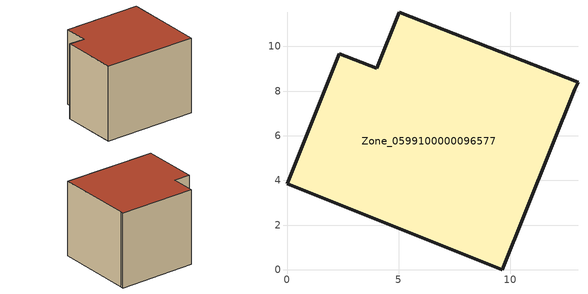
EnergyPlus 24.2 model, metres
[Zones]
Zone_0599100000096577
 floor ground (C_G): 2.34,9.68 4.01,9.02 5.02,11.53 13.03,8.4 12.89,8.08 9.65,0 0,3.85 z0
 wall outside (C_F): 2.34,9.68 0,3.85 9.65,0 12.89,8.08 13.03,8.4 5.02,11.53 4.01,9.02 2.34,9.68 z0:8.27
 roof outside (C_R): 4.01,9.02 2.34,9.68 0,3.85 9.65,0 12.89,8.08 13.03,8.4 5.02,11.53 z8.27
[BUILDING]
Pand.0599100000096577: North Axis=0; Terrain=City; Loads Convergence Tolerance Value=0.04; Temperature Convergence Tolerance Value=0.4; Solar Distribution=FullExterior; Maximum Number of Warmup Days=25; Minimum Number of Warmup Days=1
[Site:Location]
Rotterdam.The.Hague.AP_ZH_NLD Design_Conditions: Latitude=51.96; Longitude=4.45; Time Zone=1; Elevation=-4.5
[SITE:GROUNDTEMPERATURE:BUILDINGSURFACE]
18, 18, 18, 18, 18, 18, 18, 18, 18, 18, 18, 18
[MATERIAL] Thermal Absorptance=0.9; Solar Absorptance=0.7; Visible Absorptance=0.7
Name | Roughness | Thickness | Conductivity | Density | Specific Heat
G.TC.1975-1991 | MediumSmooth | 0.15 | 0.288461 | 540 | 1210
F.TC.1975-1991 | Rough | 0.3 | 0.230769 | 1920 | 840
R.TC.1975-1991 | MediumRough | 0.2 | 0.153846 | 1500 | 1000
[CONSTRUCTION]
C_G: G.TC.1975-1991
C_F: F.TC.1975-1991
C_R: R.TC.1975-1991
[ZONE]
Zone_0599100000096577: Type=1; Multiplier=1; Ceiling Height=Autocalculate; Volume=Autocalculate; Floor Area=autocalculate; Part of Total Floor Area=Yes
[ZONEINFILTRATION:DESIGNFLOWRATE]
Infil_Zone_0599100000096577: Zone or ZoneList or Space or SpaceList=Zone_0599100000096577; Schedule=AlwaysOn; Design Flow Rate Calculation Method=Flow/Area; Flow Rate per Floor Area=0.003; Constant Term Coefficient=1; Temperature Term Coefficient=0; Velocity Term Coefficient=0; Velocity Squared Term Coefficient=0
[HVACTEMPLATE:ZONE:IDEALLOADSAIRSYSTEM]
Zone_0599100000096577: Maximum Heating Supply Air Temperature=50; Minimum Cooling Supply Air Temperature=13; Maximum Heating Supply Air Humidity Ratio=0.0156; Minimum Cooling Supply Air Humidity Ratio=0.0077; Heating Limit=NoLimit; Cooling Limit=NoLimit; Dehumidification Control Type=ConstantSensibleHeatRatio; Cooling Sensible Heat Ratio=0.7; Dehumidification Setpoint=60; Humidification Control Type=None; Humidification Setpoint=30; Outdoor Air Method=None; Outdoor Air Flow Rate per Person=0.00944; Outdoor Air Flow Rate per Zone Floor Area=0; Outdoor Air Flow Rate per Zone=0; Demand Controlled Ventilation Type=None; Outdoor Air Economizer Type=NoEconomizer; Heat Recovery Type=None; Sensible Heat Recovery Effectiveness=0.7; Latent Heat Recovery Effectiveness=0.65
[ZONECONTROL:THERMOSTAT]
ThermostatControl_Zone_0599100000096577: Zone or ZoneList=Zone_0599100000096577; Control Type Schedule=DualSetpointControlType; Control 1=Thermostat_Zone_0599100000096577; Temperature Difference Between Cutout And Setpoint=0
[THERMOSTATSETPOINT:DUALSETPOINT]
Thermostat_Zone_0599100000096577: Heating Setpoint Temperature Schedule=HeatingSetpoint_Zone_0599100000096577; Cooling Setpoint Temperature Schedule=CoolingSetpoint_Zone_0599100000096577
[SCHEDULE:COMPACT]
HeatingSetpoint_Zone_0599100000096577: Through: 12/31, For: AllDays, Until: 24:00, 21
CoolingSetpoint_Zone_0599100000096577: Through: 12/31, For: AllDays, Until: 24:00, 24
DualSetpointControlType: Through: 12/31, For: AllDays, Until: 24:00, 4
AlwaysOn: Through: 12/31, For: AllDays, Until: 24:00, 1
